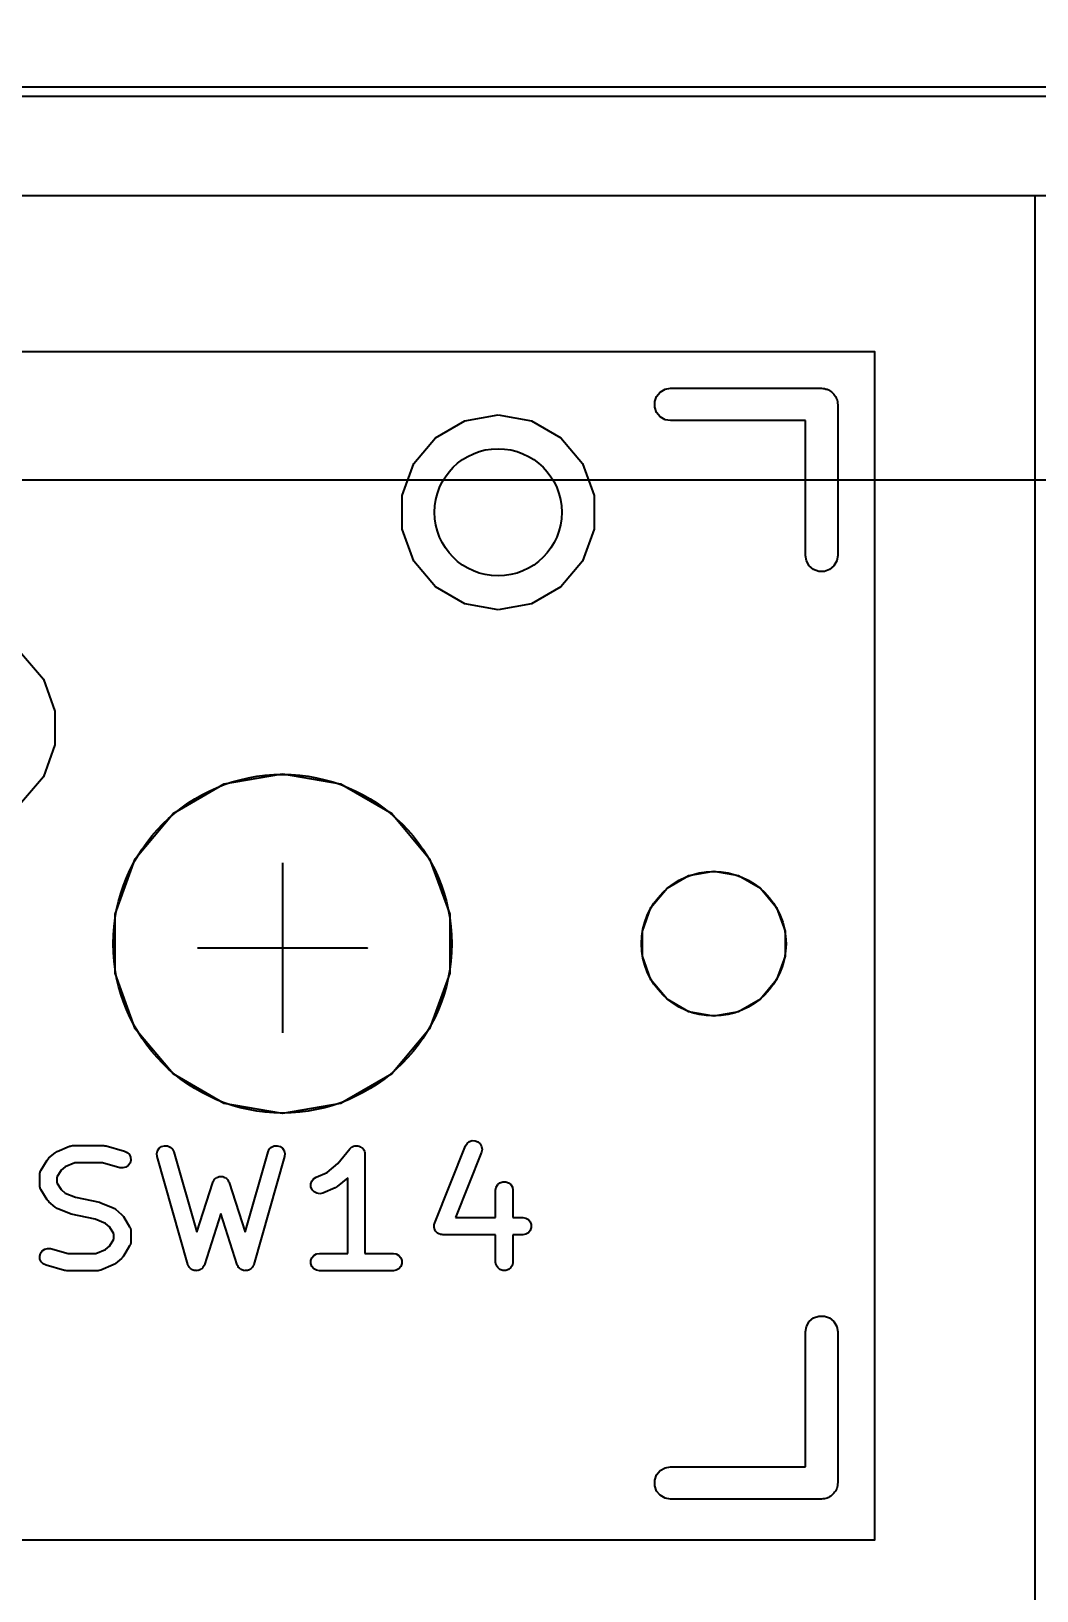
# Model space of a CAD drawing. Header units: millimetres. Extents: x 71 to 299, y 93 to 256.
# Drawn here: x 178.24 to 190.08, y 189.16 to 207.53 of the extents above; entities that cross this region are included whole.
import ezdxf

# ---------------------------------------------------------------- set-up
doc = ezdxf.new("R2010")
doc.units = ezdxf.units.MM
for name, color, linetype in [('BLACK', 7, 'Continuous'), ('PCB', 4, 'Continuous'), ('PCB_参照', 4, 'Continuous'), ('プレート', 6, 'Continuous'), ('物理キー', 7, 'Continuous')]:
    doc.layers.add(name, color=color, linetype=linetype)
doc.layers.add('化粧板', color=1, linetype='Continuous', transparency=0.6)
doc.layers.add('補助線', color=4, linetype='Continuous', transparency=0.6)
doc.layers.add('寸法', color=7, linetype='Continuous', true_color=0xffbdf8)
doc.styles.get("Standard").update_dxf_attribs({"font": 'arial.ttf', "height": 0.138})
doc.dimstyles.new('JIS-1', dxfattribs={"dimtxt": 2.5, "dimasz": 2.5, "dimexe": 1.25, "dimexo": 0.625, "dimtad": 1, "dimtxsty": 'Standard', "dimblk": 'OPEN', "dimcen": 2.5, "dimadec": 0, "dimazin": 0, "dimtfac": 1, "dimtmove": 0, "dimatfit": 3, "dimldrblk": 'OPEN', "dimfxl": 1, "dimarcsym": 0})

# ---------------------------------------------------------------- blocks, each defined once
blk = doc.blocks.new('PCB詳細')
at = {"layer": 'BLACK'}
for p, q in [((121.384, -53.6169), (121.407, -53.5547)), ((121.384, -53.6831), (121.384, -53.6169)), ((121.407, -53.5547), (121.45, -53.5041)), ((121.45, -53.5041), (121.507, -53.471)), ((121.507, -53.471), (121.572, -53.4595)), ((121.572, -53.4595), (123.35, -53.4595)), ((123.35, -53.4595), (123.366, -53.4624)), ((123.366, -53.4624), (123.383, -53.4624)), ((123.383, -53.4624), (123.399, -53.4681)), ((123.399, -53.4681), (123.415, -53.471)), ((123.415, -53.471), (123.43, -53.4793)), ((123.43, -53.4793), (123.445, -53.485)), ((123.445, -53.485), (123.458, -53.4957)), ((123.458, -53.4957), (123.472, -53.5041)), ((123.472, -53.5041), (123.483, -53.5168)), ((123.483, -53.5168), (123.496, -53.5275)), ((123.496, -53.5275), (123.504, -53.542)), ((123.504, -53.542), (123.515, -53.5547)), ((123.515, -53.5547), (123.521, -53.5704)), ((123.521, -53.5704), (123.529, -53.5848)), ((123.529, -53.5848), (123.532, -53.6013)), ((123.532, -53.6013), (123.538, -53.6169)), ((123.538, -53.6169), (123.538, -53.6336)), ((119.148, -53.8418), (119.54, -53.7726)), ((119.54, -53.7726), (119.932, -53.8418)), ((121.407, -53.7452), (121.384, -53.6831)), ((121.45, -53.7959), (121.407, -53.7452)), ((121.507, -53.829), (121.45, -53.7959)), ((123.538, -53.6336), (123.54, -53.65)), ((123.54, -53.65), (123.54, -55.428)), ((118.802, -54.0411), (119.148, -53.8418)), ((119.932, -53.8418), (120.278, -54.0411)), ((121.572, -53.8405), (121.507, -53.829)), ((123.159, -53.8405), (121.572, -53.8405)), ((123.159, -55.428), (123.159, -53.8405)), ((118.546, -54.3463), (118.802, -54.0411)), ((120.278, -54.0411), (120.534, -54.3463)), ((118.41, -54.7208), (118.546, -54.3463)), ((120.534, -54.3463), (120.67, -54.7208)), ((118.41, -55.1192), (118.41, -54.7208)), ((120.67, -54.7208), (120.67, -55.1192)), ((118.546, -55.4937), (118.41, -55.1192)), ((120.67, -55.1192), (120.534, -55.4937)), ((123.171, -55.4932), (123.159, -55.428)), ((123.54, -55.428), (123.529, -55.4932)), ((118.802, -55.7989), (118.546, -55.4937)), ((120.534, -55.4937), (120.278, -55.7989)), ((123.204, -55.5505), (123.171, -55.4932)), ((123.255, -55.593), (123.204, -55.5505)), ((123.317, -55.6156), (123.255, -55.593)), ((123.383, -55.6156), (123.317, -55.6156)), ((123.445, -55.593), (123.383, -55.6156)), ((123.496, -55.5505), (123.445, -55.593)), ((123.529, -55.4932), (123.496, -55.5505)), ((119.148, -55.9982), (118.802, -55.7989)), ((120.278, -55.7989), (119.932, -55.9982)), ((119.54, -56.0674), (119.148, -55.9982)), ((119.932, -55.9982), (119.54, -56.0674)), ((113.928, -56.5811), (114.184, -56.8863)), ((114.184, -56.8863), (114.32, -57.2608)), ((114.32, -57.2608), (114.32, -57.6592)), ((114.32, -57.6592), (114.184, -58.0337)), ((114.184, -58.0337), (113.928, -58.3389)), ((116.315, -58.1192), (117, -57.9985)), ((117, -57.9985), (117.685, -58.1192)), ((115.713, -58.4667), (116.315, -58.1192)), ((117.685, -58.1192), (118.287, -58.4667)), ((115.267, -58.9992), (115.713, -58.4667)), ((118.287, -58.4667), (118.733, -58.9992)), ((115.029, -59.6524), (115.267, -58.9992)), ((118.733, -58.9992), (118.971, -59.6524)), ((121.531, -59.3457), (121.788, -59.1974)), ((121.788, -59.1974), (122.08, -59.1458)), ((122.08, -59.1458), (122.372, -59.1974)), ((122.372, -59.1974), (122.629, -59.3457)), ((121.34, -59.5729), (121.531, -59.3457)), ((122.629, -59.3457), (122.82, -59.5729)), ((115.029, -60.3476), (115.029, -59.6524)), ((118.971, -59.6524), (118.971, -60.3476)), ((121.239, -59.8517), (121.34, -59.5729)), ((122.82, -59.5729), (122.921, -59.8517)), ((121.239, -60.1483), (121.239, -59.8517)), ((122.921, -59.8517), (122.921, -60.1483)), ((121.34, -60.4271), (121.239, -60.1483)), ((122.921, -60.1483), (122.82, -60.4271)), ((115.267, -61.0008), (115.029, -60.3476)), ((118.971, -60.3476), (118.733, -61.0008)), ((121.531, -60.6543), (121.34, -60.4271)), ((122.82, -60.4271), (122.629, -60.6543)), ((121.788, -60.8026), (121.531, -60.6543)), ((122.629, -60.6543), (122.372, -60.8026)), ((122.08, -60.8541), (121.788, -60.8026)), ((122.372, -60.8026), (122.08, -60.8541)), ((115.713, -61.5332), (115.267, -61.0008)), ((118.733, -61.0008), (118.287, -61.5332)), ((116.315, -61.8808), (115.713, -61.5332)), ((118.287, -61.5332), (117.685, -61.8808)), ((117, -62.0015), (116.315, -61.8808)), ((117.685, -61.8808), (117, -62.0015)), ((114.348, -62.4462), (114.493, -62.3857)), ((114.493, -62.3857), (114.496, -62.3852)), ((114.496, -62.3852), (114.498, -62.3841)), ((114.498, -62.3841), (114.513, -62.3814)), ((114.513, -62.3814), (114.528, -62.378)), ((114.528, -62.378), (114.53, -62.3783)), ((114.53, -62.3783), (114.533, -62.3779)), ((114.533, -62.3779), (114.895, -62.3779)), ((114.895, -62.3779), (114.909, -62.3803)), ((114.909, -62.3803), (114.923, -62.3816)), ((114.923, -62.3816), (115.14, -62.4421)), ((115.14, -62.4421), (115.172, -62.4573)), ((115.52, -62.4723), (115.528, -62.4381)), ((115.528, -62.4381), (115.548, -62.4089)), ((115.548, -62.4089), (115.577, -62.3882)), ((115.577, -62.3882), (115.611, -62.3785)), ((115.611, -62.3785), (115.646, -62.381)), ((115.646, -62.381), (115.678, -62.3953)), ((115.678, -62.3953), (115.703, -62.4199)), ((115.703, -62.4199), (115.719, -62.4516)), ((116.83, -62.4516), (116.845, -62.4199)), ((116.845, -62.4199), (116.871, -62.3953)), ((116.871, -62.3953), (116.903, -62.381)), ((116.903, -62.381), (116.938, -62.3785)), ((116.938, -62.3785), (116.972, -62.3882)), ((116.972, -62.3882), (117, -62.4089)), ((117, -62.4089), (117.02, -62.4381)), ((117.02, -62.4381), (117.029, -62.4723)), ((117.653, -62.5895), (117.792, -62.4161)), ((117.792, -62.4153), (117.793, -62.4142)), ((117.792, -62.4161), (117.792, -62.4153)), ((117.793, -62.4142), (117.806, -62.4036)), ((117.806, -62.4036), (117.818, -62.3927)), ((117.818, -62.3927), (117.819, -62.3923)), ((117.819, -62.3923), (117.82, -62.3915)), ((117.82, -62.3915), (117.836, -62.3859)), ((117.836, -62.3859), (117.851, -62.3799)), ((117.851, -62.3799), (117.852, -62.3799)), ((117.852, -62.3799), (117.853, -62.3795)), ((117.853, -62.3795), (117.87, -62.3795)), ((117.87, -62.3795), (117.886, -62.3791)), ((117.886, -62.3791), (117.887, -62.3795)), ((117.887, -62.3795), (117.888, -62.3795)), ((117.888, -62.3795), (117.904, -62.3851)), ((117.904, -62.3851), (117.92, -62.3904)), ((117.92, -62.3904), (117.921, -62.3911)), ((117.921, -62.3911), (117.922, -62.3915)), ((117.922, -62.3915), (117.934, -62.4021)), ((117.934, -62.4021), (117.947, -62.4124)), ((117.947, -62.4124), (117.948, -62.4134)), ((117.948, -62.4134), (117.949, -62.4142)), ((117.949, -62.4142), (117.957, -62.4285)), ((117.957, -62.4285), (117.965, -62.4426)), ((117.965, -62.4426), (117.966, -62.4437)), ((117.966, -62.4437), (117.966, -62.4448)), ((117.966, -62.4448), (117.969, -62.461)), ((118.793, -63.2885), (119.155, -62.3813)), ((119.155, -62.3813), (119.174, -62.3513)), ((119.174, -62.3513), (119.202, -62.3295)), ((119.202, -62.3295), (119.235, -62.3185)), ((119.235, -62.3185), (119.27, -62.3196)), ((119.27, -62.3196), (119.303, -62.3327)), ((119.303, -62.3327), (119.33, -62.3562)), ((119.33, -62.3562), (119.346, -62.3873)), ((119.351, -62.4222), (119.344, -62.4568)), ((119.346, -62.3873), (119.351, -62.4222)), ((114.155, -62.6692), (114.228, -62.5482)), ((114.228, -62.5482), (114.239, -62.5354)), ((114.239, -62.5354), (114.25, -62.5224)), ((114.25, -62.5224), (114.322, -62.4619)), ((114.322, -62.4619), (114.336, -62.4544)), ((114.336, -62.4544), (114.348, -62.4462)), ((114.441, -62.6279), (114.393, -62.6675)), ((114.553, -62.5811), (114.441, -62.6279)), ((114.882, -62.5811), (114.553, -62.5811)), ((115.086, -62.6379), (114.882, -62.5811)), ((115.184, -62.6125), (115.155, -62.6325)), ((115.172, -62.4573), (115.197, -62.4825)), ((115.205, -62.5838), (115.184, -62.6125)), ((115.197, -62.4825), (115.212, -62.5146)), ((115.214, -62.5498), (115.205, -62.5838)), ((115.212, -62.5146), (115.214, -62.5498)), ((115.523, -62.5074), (115.52, -62.4723)), ((115.886, -63.7774), (115.523, -62.5074)), ((115.719, -62.4516), (115.99, -63.399)), ((116.559, -63.399), (116.83, -62.4516)), ((117.025, -62.5074), (116.662, -63.7774)), ((117.029, -62.4723), (117.025, -62.5074)), ((117.527, -62.694), (117.653, -62.5895)), ((117.969, -62.461), (117.972, -62.4771)), ((117.972, -62.4771), (117.972, -62.4783)), ((117.972, -62.4783), (117.972, -62.4795)), ((117.972, -62.4795), (117.972, -63.6479)), ((119.344, -62.4568), (119.037, -63.2246)), ((114.141, -62.7214), (114.142, -62.7118)), ((114.141, -62.8424), (114.141, -62.7214)), ((114.142, -62.7118), (114.143, -62.7021)), ((114.143, -62.7021), (114.145, -62.6946)), ((114.145, -62.6946), (114.147, -62.6867)), ((114.147, -62.6867), (114.152, -62.6782)), ((114.152, -62.6782), (114.155, -62.6692)), ((114.393, -62.6675), (114.344, -62.7496)), ((114.344, -62.7496), (114.344, -62.8142)), ((115.121, -62.6413), (115.086, -62.6379)), ((115.155, -62.6325), (115.121, -62.6413)), ((115.99, -63.399), (116.178, -62.8114)), ((116.178, -62.8114), (116.179, -62.8078)), ((116.179, -62.8078), (116.18, -62.8039)), ((116.18, -62.8039), (116.188, -62.7923)), ((116.188, -62.7923), (116.194, -62.7802)), ((116.194, -62.7802), (116.197, -62.7775)), ((116.197, -62.7775), (116.199, -62.7741)), ((116.199, -62.7741), (116.21, -62.7657)), ((116.21, -62.7657), (116.22, -62.7565)), ((116.22, -62.7565), (116.224, -62.7549)), ((116.224, -62.7549), (116.227, -62.7525)), ((116.227, -62.7525), (116.24, -62.7483)), ((116.24, -62.7483), (116.253, -62.7431)), ((116.253, -62.7431), (116.257, -62.7429)), ((116.257, -62.7429), (116.261, -62.7417)), ((116.261, -62.7417), (116.274, -62.7422)), ((116.274, -62.7422), (116.288, -62.7417)), ((116.288, -62.7417), (116.292, -62.7429)), ((116.292, -62.7429), (116.296, -62.7431)), ((116.296, -62.7431), (116.309, -62.7483)), ((116.309, -62.7483), (116.322, -62.7525)), ((116.322, -62.7525), (116.325, -62.7549)), ((116.325, -62.7549), (116.329, -62.7565)), ((116.329, -62.7565), (116.339, -62.7657)), ((116.339, -62.7657), (116.349, -62.7741)), ((116.349, -62.7741), (116.352, -62.7775)), ((116.352, -62.7775), (116.355, -62.7802)), ((116.355, -62.7802), (116.361, -62.7923)), ((116.361, -62.7923), (116.368, -62.8039)), ((116.368, -62.8039), (116.369, -62.8078)), ((116.369, -62.8078), (116.371, -62.8114)), ((116.371, -62.8114), (116.559, -63.399)), ((117.335, -62.8293), (117.345, -62.7957)), ((117.345, -62.7957), (117.367, -62.7676)), ((117.367, -62.7676), (117.396, -62.7486)), ((117.396, -62.7486), (117.527, -62.694)), ((117.769, -62.7569), (117.646, -62.86)), ((117.769, -63.6479), (117.769, -62.7569)), ((119.562, -62.8149), (119.595, -62.8028)), ((119.595, -62.8028), (119.63, -62.8028)), ((119.63, -62.8028), (119.663, -62.8149)), ((114.142, -62.852), (114.141, -62.8424)), ((114.143, -62.8617), (114.142, -62.852)), ((114.145, -62.8692), (114.143, -62.8617)), ((114.147, -62.8771), (114.145, -62.8692)), ((114.152, -62.8856), (114.147, -62.8771)), ((114.155, -62.8947), (114.152, -62.8856)), ((114.228, -63.0156), (114.155, -62.8947)), ((114.344, -62.8142), (114.393, -62.8963)), ((114.393, -62.8963), (114.441, -62.9359)), ((114.441, -62.9359), (114.563, -62.9868)), ((114.563, -62.9868), (114.844, -63.0453)), ((117.336, -62.8646), (117.335, -62.8293)), ((117.35, -62.8971), (117.336, -62.8646)), ((117.374, -62.9231), (117.35, -62.8971)), ((117.405, -62.9393), (117.374, -62.9231)), ((117.44, -62.9439), (117.405, -62.9393)), ((117.475, -62.9362), (117.44, -62.9439)), ((117.62, -62.8757), (117.475, -62.9362)), ((117.632, -62.8675), (117.62, -62.8757)), ((117.646, -62.86), (117.632, -62.8675)), ((119.511, -62.9029), (119.517, -62.8681)), ((119.511, -63.2246), (119.511, -62.9029)), ((119.517, -62.8681), (119.535, -62.8376)), ((119.535, -62.8376), (119.562, -62.8149)), ((119.663, -62.8149), (119.69, -62.8376)), ((119.69, -62.8376), (119.708, -62.8681)), ((119.708, -62.8681), (119.714, -62.9029)), ((119.714, -62.9029), (119.714, -63.2246)), ((114.239, -63.0284), (114.228, -63.0156)), ((114.25, -63.0414), (114.239, -63.0284)), ((114.322, -63.1019), (114.25, -63.0414)), ((114.336, -63.1094), (114.322, -63.1019)), ((114.348, -63.1176), (114.336, -63.1094)), ((114.493, -63.1781), (114.348, -63.1176)), ((114.503, -63.1802), (114.493, -63.1781)), ((114.844, -63.0453), (114.853, -63.0489)), ((114.853, -63.0489), (114.862, -63.051)), ((114.862, -63.051), (115.007, -63.1115)), ((115.007, -63.1115), (115.02, -63.1196)), ((115.02, -63.1196), (115.033, -63.1272)), ((115.033, -63.1272), (115.106, -63.1877)), ((116.274, -63.1757), (116.081, -63.7805)), ((116.468, -63.7805), (116.274, -63.1757)), ((114.512, -63.1837), (114.503, -63.1802)), ((114.793, -63.2423), (114.512, -63.1837)), ((114.915, -63.2931), (114.793, -63.2423)), ((114.962, -63.3327), (114.915, -63.2931)), ((115.012, -63.4148), (114.962, -63.3327)), ((115.106, -63.1877), (115.117, -63.2006)), ((115.117, -63.2006), (115.128, -63.2134)), ((115.128, -63.2134), (115.2, -63.3344)), ((115.2, -63.3344), (115.204, -63.3435)), ((115.204, -63.3435), (115.209, -63.3519)), ((115.209, -63.3519), (115.21, -63.3598)), ((115.21, -63.3598), (115.213, -63.3673)), ((118.785, -63.323), (118.787, -63.3158)), ((118.787, -63.3334), (118.785, -63.323)), ((118.787, -63.3085), (118.79, -63.2987)), ((118.787, -63.3158), (118.787, -63.3085)), ((118.787, -63.3438), (118.787, -63.3334)), ((118.789, -63.3507), (118.787, -63.3438)), ((118.79, -63.3579), (118.789, -63.3507)), ((118.79, -63.2987), (118.793, -63.2885)), ((118.795, -63.3672), (118.79, -63.3579)), ((119.037, -63.2246), (119.511, -63.2246)), ((119.714, -63.2246), (119.83, -63.2246)), ((119.83, -63.2246), (119.865, -63.2307)), ((119.865, -63.2307), (119.896, -63.2484)), ((119.896, -63.2484), (119.918, -63.2754)), ((119.918, -63.2754), (119.93, -63.3085)), ((119.93, -63.3438), (119.918, -63.377)), ((119.93, -63.3085), (119.93, -63.3438)), ((114.962, -63.5615), (115.012, -63.4795)), ((115.012, -63.4795), (115.012, -63.4148)), ((115.209, -63.5424), (115.204, -63.5508)), ((115.21, -63.5344), (115.209, -63.5424)), ((115.213, -63.5269), (115.21, -63.5344)), ((115.213, -63.3673), (115.213, -63.3771)), ((115.213, -63.3771), (115.215, -63.3867)), ((115.215, -63.5076), (115.213, -63.5172)), ((115.213, -63.5172), (115.213, -63.5269)), ((115.215, -63.3867), (115.215, -63.5076)), ((118.799, -63.377), (118.795, -63.3672)), ((118.804, -63.3826), (118.799, -63.377)), ((118.807, -63.389), (118.804, -63.3826)), ((118.815, -63.396), (118.807, -63.389)), ((118.822, -63.404), (118.815, -63.396)), ((118.828, -63.4077), (118.822, -63.404)), ((118.833, -63.4125), (118.828, -63.4077)), ((118.843, -63.4164), (118.833, -63.4125)), ((118.852, -63.4217), (118.843, -63.4164)), ((118.859, -63.4229), (118.852, -63.4217)), ((118.866, -63.4256), (118.859, -63.4229)), ((118.877, -63.426), (118.866, -63.4256)), ((118.887, -63.4278), (118.877, -63.426)), ((119.511, -63.4278), (118.887, -63.4278)), ((119.511, -63.7495), (119.511, -63.4278)), ((119.83, -63.4278), (119.714, -63.4278)), ((119.714, -63.4278), (119.714, -63.7495)), ((119.865, -63.4217), (119.83, -63.4278)), ((119.896, -63.404), (119.865, -63.4217)), ((119.918, -63.377), (119.896, -63.404)), ((114.141, -63.6793), (114.151, -63.6453)), ((114.144, -63.7144), (114.141, -63.6793)), ((114.159, -63.7466), (114.144, -63.7144)), ((114.151, -63.6453), (114.171, -63.6166)), ((114.171, -63.6166), (114.2, -63.5966)), ((114.2, -63.5966), (114.234, -63.5878)), ((114.234, -63.5878), (114.269, -63.5912)), ((114.269, -63.5912), (114.474, -63.6479)), ((114.474, -63.6479), (114.803, -63.6479)), ((114.803, -63.6479), (114.915, -63.6012)), ((114.915, -63.6012), (114.962, -63.5615)), ((115.106, -63.7066), (115.033, -63.7671)), ((115.117, -63.6937), (115.106, -63.7066)), ((115.128, -63.6808), (115.117, -63.6937)), ((115.2, -63.5599), (115.128, -63.6808)), ((115.204, -63.5508), (115.2, -63.5599)), ((117.335, -63.7319), (117.347, -63.6987)), ((117.347, -63.6987), (117.37, -63.6717)), ((117.37, -63.6717), (117.401, -63.6541)), ((117.401, -63.6541), (117.435, -63.6479)), ((117.435, -63.6479), (117.769, -63.6479)), ((117.972, -63.6479), (118.306, -63.6479)), ((118.306, -63.6479), (118.341, -63.6541)), ((118.341, -63.6541), (118.372, -63.6717)), ((118.372, -63.6717), (118.394, -63.6987)), ((118.394, -63.6987), (118.406, -63.7319)), ((114.183, -63.7717), (114.159, -63.7466)), ((114.215, -63.7869), (114.183, -63.7717)), ((114.433, -63.8474), (114.215, -63.7869)), ((114.446, -63.8487), (114.433, -63.8474)), ((114.46, -63.8511), (114.446, -63.8487)), ((114.823, -63.8511), (114.46, -63.8511)), ((114.825, -63.8507), (114.823, -63.8511)), ((114.828, -63.851), (114.825, -63.8507)), ((114.842, -63.8477), (114.828, -63.851)), ((114.858, -63.845), (114.842, -63.8477)), ((114.86, -63.8438), (114.858, -63.845)), ((114.862, -63.8433), (114.86, -63.8438)), ((115.007, -63.7828), (114.862, -63.8433)), ((115.02, -63.7746), (115.007, -63.7828)), ((115.033, -63.7671), (115.02, -63.7746)), ((115.889, -63.7825), (115.886, -63.7774)), ((115.89, -63.788), (115.889, -63.7825)), ((115.896, -63.7983), (115.89, -63.788)), ((115.902, -63.8092), (115.896, -63.7983)), ((115.906, -63.8131), (115.902, -63.8092)), ((115.909, -63.8178), (115.906, -63.8131)), ((115.918, -63.8253), (115.909, -63.8178)), ((115.927, -63.8337), (115.918, -63.8253)), ((115.932, -63.836), (115.927, -63.8337)), ((115.937, -63.8394), (115.932, -63.836)), ((115.948, -63.8431), (115.937, -63.8394)), ((115.959, -63.8481), (115.948, -63.8431)), ((115.965, -63.8485), (115.959, -63.8481)), ((115.97, -63.8502), (115.965, -63.8485)), ((115.982, -63.8497), (115.97, -63.8502)), ((115.995, -63.8506), (115.982, -63.8497)), ((116, -63.849), (115.995, -63.8506)), ((116.006, -63.8488), (116, -63.849)), ((116.017, -63.8442), (116.006, -63.8488)), ((116.028, -63.8409), (116.017, -63.8442)), ((116.033, -63.8376), (116.028, -63.8409)), ((116.038, -63.8354), (116.033, -63.8376)), ((116.047, -63.8273), (116.038, -63.8354)), ((116.057, -63.8202), (116.047, -63.8273)), ((116.06, -63.8155), (116.057, -63.8202)), ((116.064, -63.8117), (116.06, -63.8155)), ((116.07, -63.801), (116.064, -63.8117)), ((116.077, -63.7909), (116.07, -63.801)), ((116.078, -63.7855), (116.077, -63.7909)), ((116.081, -63.7805), (116.078, -63.7855)), ((116.47, -63.7855), (116.468, -63.7805)), ((116.472, -63.7909), (116.47, -63.7855)), ((116.479, -63.801), (116.472, -63.7909)), ((116.484, -63.8117), (116.479, -63.801)), ((116.488, -63.8155), (116.484, -63.8117)), ((116.492, -63.8202), (116.488, -63.8155)), ((116.501, -63.8273), (116.492, -63.8202)), ((116.51, -63.8354), (116.501, -63.8273)), ((116.516, -63.8376), (116.51, -63.8354)), ((116.52, -63.8409), (116.516, -63.8376)), ((116.532, -63.8442), (116.52, -63.8409)), ((116.543, -63.8488), (116.532, -63.8442)), ((116.549, -63.849), (116.543, -63.8488)), ((116.554, -63.8506), (116.549, -63.849)), ((116.566, -63.8497), (116.554, -63.8506)), ((116.578, -63.8502), (116.566, -63.8497)), ((116.584, -63.8485), (116.578, -63.8502)), ((116.589, -63.8481), (116.584, -63.8485)), ((116.6, -63.8431), (116.589, -63.8481)), ((116.612, -63.8394), (116.6, -63.8431)), ((116.616, -63.836), (116.612, -63.8394)), ((116.621, -63.8337), (116.616, -63.836)), ((116.63, -63.8253), (116.621, -63.8337)), ((116.64, -63.8178), (116.63, -63.8253)), ((116.643, -63.8131), (116.64, -63.8178)), ((116.647, -63.8092), (116.643, -63.8131)), ((116.652, -63.7983), (116.647, -63.8092)), ((116.659, -63.788), (116.652, -63.7983)), ((116.66, -63.7825), (116.659, -63.788)), ((116.662, -63.7774), (116.66, -63.7825)), ((117.335, -63.7672), (117.335, -63.7319)), ((117.347, -63.8003), (117.335, -63.7672)), ((117.37, -63.8274), (117.347, -63.8003)), ((117.401, -63.845), (117.37, -63.8274)), ((117.435, -63.8511), (117.401, -63.845)), ((118.306, -63.8511), (117.435, -63.8511)), ((118.341, -63.845), (118.306, -63.8511)), ((118.372, -63.8274), (118.341, -63.845)), ((118.394, -63.8003), (118.372, -63.8274)), ((118.406, -63.7672), (118.394, -63.8003)), ((118.406, -63.7319), (118.406, -63.7672)), ((119.517, -63.7843), (119.511, -63.7495)), ((119.535, -63.8148), (119.517, -63.7843)), ((119.562, -63.8375), (119.535, -63.8148)), ((119.595, -63.8496), (119.562, -63.8375)), ((119.63, -63.8496), (119.595, -63.8496)), ((119.663, -63.8375), (119.63, -63.8496)), ((119.69, -63.8148), (119.663, -63.8375)), ((119.708, -63.7843), (119.69, -63.8148)), ((119.714, -63.7495), (119.708, -63.7843)), ((123.171, -64.5068), (123.204, -64.4495)), ((123.204, -64.4495), (123.255, -64.407)), ((123.255, -64.407), (123.317, -64.3844)), ((123.317, -64.3844), (123.383, -64.3844)), ((123.383, -64.3844), (123.445, -64.407)), ((123.445, -64.407), (123.496, -64.4495)), ((123.496, -64.4495), (123.529, -64.5068)), ((123.159, -64.572), (123.171, -64.5068)), ((123.159, -66.1595), (123.159, -64.572)), ((123.529, -64.5068), (123.54, -64.572)), ((123.54, -64.572), (123.54, -66.35)), ((121.384, -66.3169), (121.407, -66.2548)), ((121.407, -66.2548), (121.45, -66.2041)), ((121.45, -66.2041), (121.507, -66.171)), ((121.507, -66.171), (121.572, -66.1595)), ((121.572, -66.1595), (123.159, -66.1595)), ((121.384, -66.3831), (121.384, -66.3169)), ((121.407, -66.4453), (121.384, -66.3831)), ((121.45, -66.4959), (121.407, -66.4453)), ((123.483, -66.4832), (123.472, -66.4959)), ((123.496, -66.4725), (123.483, -66.4832)), ((123.504, -66.458), (123.496, -66.4725)), ((123.515, -66.4453), (123.504, -66.458)), ((123.521, -66.4296), (123.515, -66.4453)), ((123.529, -66.4152), (123.521, -66.4296)), ((123.532, -66.3987), (123.529, -66.4152)), ((123.538, -66.3831), (123.532, -66.3987)), ((123.54, -66.35), (123.538, -66.3664)), ((123.538, -66.3664), (123.538, -66.3831)), ((121.507, -66.529), (121.45, -66.4959)), ((121.572, -66.5405), (121.507, -66.529)), ((123.35, -66.5405), (121.572, -66.5405)), ((123.366, -66.5376), (123.35, -66.5405)), ((123.383, -66.5376), (123.366, -66.5376)), ((123.399, -66.5319), (123.383, -66.5376)), ((123.415, -66.529), (123.399, -66.5319)), ((123.43, -66.5207), (123.415, -66.529)), ((123.445, -66.515), (123.43, -66.5207)), ((123.458, -66.5043), (123.445, -66.515)), ((123.472, -66.4959), (123.458, -66.5043))]:
    blk.add_line(p, q, dxfattribs=at)
for centre, radius in [((119.54, -54.92), 0.7493), ((117, -60), 1.9939), ((122.08, -60), 0.8509)]:
    blk.add_circle(centre, radius, dxfattribs=at)
blk = doc.blocks.new('A$C28663')
at = {"layer": 'PCB'}
blk.add_blockref('PCB詳細', (-35.075, 145.925), dxfattribs=at)
blk = doc.blocks.new('_OPEN')
at = {"color": 0, "linetype": 'ByBlock', "lineweight": -2}
for p, q in [((-1, 0.166667), (0, 0)), ((-1, -0.166667), (0, 0)), ((0, 0), (-1, 0))]:
    blk.add_line(p, q, dxfattribs=at)
blk = doc.blocks.new('*D10')
at = {"layer": 'Defpoints', "color": 0}
for p in [(162.199, 206.874), (281.115, 206.874), (162.199, 205.594)]:
    blk.add_point(p, dxfattribs=at)
at = {"layer": '寸法', "color": 0, "lineweight": -2}
for p, q in [((281.115, 205.594), (281.115, 213.47)), ((162.824, 206.874), (282.365, 206.874)), ((281.115, 205.594), (281.115, 206.874)), ((162.824, 205.594), (282.365, 205.594)), ((281.115, 203.094), (281.115, 200.594))]:
    blk.add_line(p, q, dxfattribs=at)
at = {"layer": '寸法', "color": 0, "lineweight": -2, "xscale": 2.5, "yscale": 2.5, "zscale": 2.5}
for p, rotation in [((281.115, 206.874), 270), ((281.115, 205.594), 90)]:
    blk.add_blockref('_OPEN', p, dxfattribs=dict(at, rotation=rotation))
at = {"layer": '寸法', "color": 0, "insert": (280.407, 212.672), "char_height": 0.138, "attachment_point": 5, "rotation": 90}
blk.add_mtext('1,28', dxfattribs=at)

msp = doc.modelspace()

# ---------------------------------------------------------------- linework, layer by layer
at = {"layer": 'プレート'}
msp.add_lwpolyline([(268.277, 103.757, 0.414214), (274.277, 109.757), (274.277, 206.757), (92.172, 206.757), (92.172, 109.757, 0.414214), (98.172, 103.757)], format="xyb", close=True, dxfattribs=at)
msp.add_lwpolyline([(174.172, 189.757), (174.172, 203.757), (188.172, 203.757), (188.172, 189.757)], close=True, dxfattribs=at)
at = {"layer": '化粧板'}
msp.add_lwpolyline([(177.088, 110.625), (99.808, 110.625), (99.808, 149.872), (109.308, 149.872), (109.308, 167.594), (104.558, 167.594), (104.558, 187.872), (114.058, 187.872), (114.058, 206.874), (267.333, 206.874), (267.287, 129.557), (215.135, 129.588), (215.135, 110.625), (194.808, 110.625), (194.808, 129.594), (177.088, 129.594)], close=True, dxfattribs=at)
at = {"layer": '物理キー', "color": 7}
msp.add_lwpolyline([(172.338, 205.594), (190.06, 205.594), (190.06, 187.872), (172.338, 187.872), (172.338, 205.594)], close=True, dxfattribs=at)
for points in [[(181.199, 197.733), (181.199, 195.733)], [(180.199, 196.733), (182.199, 196.733), (182.199, 196.733), (182.199, 196.733)]]:
    msp.add_lwpolyline(points, dxfattribs=at)
at = {"layer": '補助線'}
msp.add_line((298.732, 202.241), (71.224, 202.241), dxfattribs=at)

# ---------------------------------------------------------------- block references
at = {"layer": 'PCB_参照'}
msp.add_blockref('A$C28663', (99.274, 110.857), dxfattribs=at)

# ---------------------------------------------------------------- dimensions: what is measured, and where the dimension line sits
at = {"layer": '寸法'}
dim = msp.add_linear_dim(base=(281.115, 206.874), p1=(162.199, 205.594), p2=(162.199, 206.874), angle=90, dimstyle='JIS-1', override={"dimlfac": 1}, dxfattribs=at)
dim.commit()
dim.dimension.update_dxf_attribs({"geometry": '*D10', "text_midpoint": (280.407, 212.672)})

doc.saveas('drawing.dxf')
